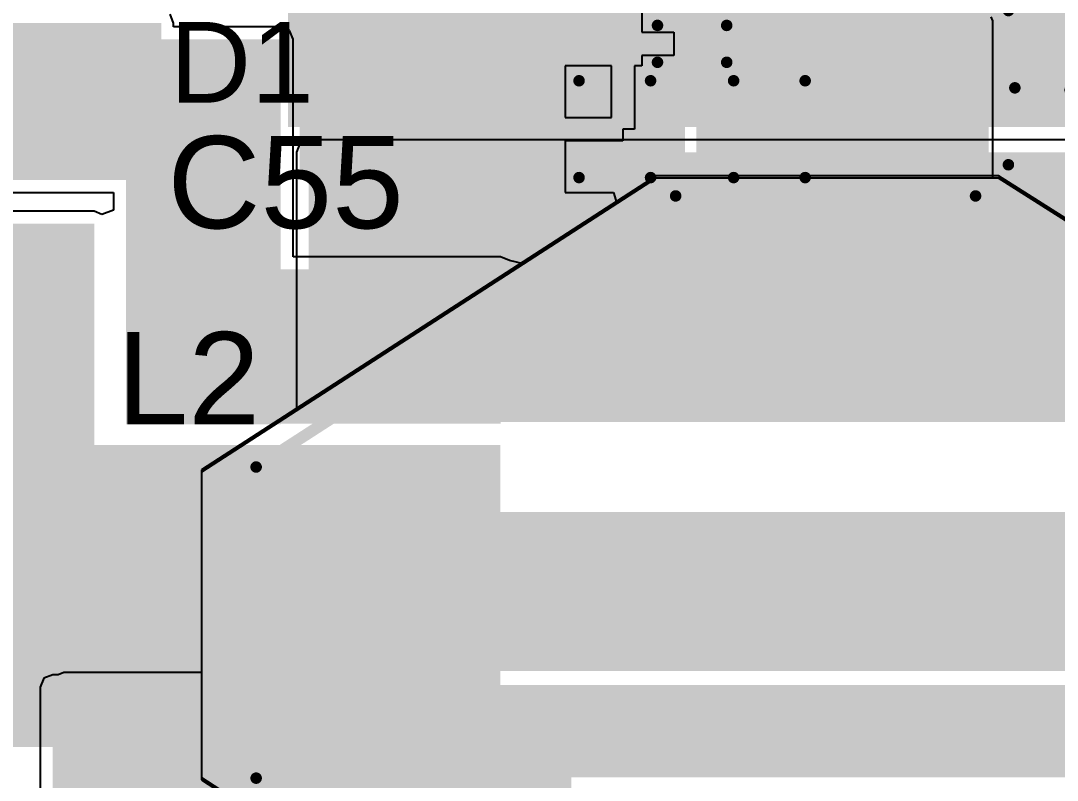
# Model space of a CAD drawing. Header units: millimetres. Extents: x -0.27 to 4.7, y -0.39 to 2.83.
# Drawn here: x 1.0621 to 1.5114, y 2.2136 to 2.543 of the extents above; entities that cross this region are included whole.
import ezdxf

# ---------------------------------------------------------------- set-up
doc = ezdxf.new("R2010")
doc.units = ezdxf.units.MM
doc.header["$MEASUREMENT"] = 0
for name, color, linetype in [('BottomLayer', 5, 'Continuous'), ('BottomSolder', 6, 'Continuous'), ('TopLayer', 1, 'Continuous'), ('TopOverlay', 2, 'Continuous'), ('TopPaste', 8, 'Continuous'), ('TopSolder', 216, 'Continuous'), ('ViaHoleLayer', 16, 'Continuous')]:
    doc.layers.add(name, color=color, linetype=linetype)
doc.styles.add('Arial', font='arial.ttf', dxfattribs={"height": 0.2})

# ---------------------------------------------------------------- blocks, each defined once
blk = doc.blocks.new('C___0603_29')
at = {"layer": 'TopLayer'}
for points in [[(-0.015, 0.0175), (-0.015, -0.0175), (-0.045, -0.0175), (-0.045, 0.0175)], [(0.045, 0.0175), (0.045, -0.0175), (0.015, -0.0175), (0.015, 0.0175)]]:
    blk.add_hatch(color=1, dxfattribs=at).paths.add_polyline_path(points)
at = {"layer": 'TopPaste'}
for points in [[(-0.015, 0.0175), (-0.015, -0.0175), (-0.045, -0.0175), (-0.045, 0.0175)], [(0.045, 0.0175), (0.045, -0.0175), (0.015, -0.0175), (0.015, 0.0175)]]:
    blk.add_hatch(color=8, dxfattribs=at).paths.add_polyline_path(points)
at = {"layer": 'TopSolder'}
for points in [[(-0.01264, 0.01986), (-0.01264, -0.01986), (-0.04736, -0.01986), (-0.04736, 0.01986)], [(0.04736, 0.01986), (0.04736, -0.01986), (0.01264, -0.01986), (0.01264, 0.01986)]]:
    blk.add_hatch(color=216, dxfattribs=at).paths.add_polyline_path(points)
at = {"layer": 'TopOverlay', "const_width": 0.005}
for points in [[(-0.049, -0.021), (-0.049, 0.021)], [(-0.049, 0.021), (-0.018, 0.021)], [(0.018, 0.021), (0.049, 0.021)], [(0.049, -0.021), (0.049, 0.021)], [(-0.049, -0.021), (-0.018, -0.021)], [(0.018, -0.021), (0.049, -0.021)]]:
    blk.add_lwpolyline(points, dxfattribs=at)
at = {"layer": 'TopOverlay', "const_width": 0.0025}
for points in [[(-0.05025, 0.021, 1), (-0.04775, 0.021, 1)], [(-0.05025, 0.021, 1), (-0.04775, 0.021, 1)], [(-0.01925, 0.021, 1), (-0.01675, 0.021, 1)], [(0.01675, 0.021, 1), (0.01925, 0.021, 1)], [(0.04775, 0.021, 1), (0.05025, 0.021, 1)], [(0.04775, 0.021, 1), (0.05025, 0.021, 1)], [(-0.05025, -0.021, 1), (-0.04775, -0.021, 1)], [(-0.05025, -0.021, 1), (-0.04775, -0.021, 1)], [(-0.01925, -0.021, 1), (-0.01675, -0.021, 1)], [(0.01675, -0.021, 1), (0.01925, -0.021, 1)], [(0.04775, -0.021, 1), (0.05025, -0.021, 1)], [(0.04775, -0.021, 1), (0.05025, -0.021, 1)]]:
    blk.add_lwpolyline(points, format="xyb", close=True, dxfattribs=at)
blk = doc.blocks.new('SSL0804T_220M_N_119')
at = {"layer": 'TopLayer'}
blk.add_hatch(color=1, dxfattribs=at).paths.add_polyline_path([(0.14508, 0.05492), (0.26004, 0.05492), (0.26004, -0.05492), (0.14508, -0.05492)])
at = {"layer": 'TopPaste'}
blk.add_hatch(color=8, dxfattribs=at).paths.add_polyline_path([(0.14508, 0.05492), (0.26004, 0.05492), (0.26004, -0.05492), (0.14508, -0.05492)])
at = {"layer": 'TopSolder'}
blk.add_hatch(color=216, dxfattribs=at).paths.add_polyline_path([(0.14108, 0.05892), (0.26404, 0.05892), (0.26404, -0.05892), (0.14108, -0.05892)])
at = {"layer": 'TopOverlay', "const_width": 0.005}
for points in [[(0.24684, 0.06747), (0.065, 0.18504)], [(-0.065, -0.18504), (-0.24684, -0.06747)], [(0.24684, -0.06747), (0.065, -0.18504)], [(0.065, -0.18504), (-0.065, -0.18504)]]:
    blk.add_lwpolyline(points, dxfattribs=at)
at = {"layer": 'TopOverlay', "const_width": 0.0025}
for points in [[(0.24559, 0.06747, 1), (0.24809, 0.06747, 1)], [(0.24559, -0.06747, 1), (0.24809, -0.06747, 1)], [(-0.06625, -0.18504, 1), (-0.06375, -0.18504, 1)], [(-0.06625, -0.18504, 1), (-0.06375, -0.18504, 1)], [(0.06375, -0.18504, 1), (0.06625, -0.18504, 1)], [(0.06375, -0.18504, 1), (0.06625, -0.18504, 1)]]:
    blk.add_lwpolyline(points, format="xyb", close=True, dxfattribs=at)
blk = doc.blocks.new('F____1206__3216_M_______139')
at = {"layer": 'TopLayer'}
for points in [[(-0.08102, 0.03583), (-0.03929, 0.03583), (-0.03929, -0.03583), (-0.08102, -0.03583)], [(0.03929, 0.03583), (0.08102, 0.03583), (0.08102, -0.03583), (0.03929, -0.03583)]]:
    blk.add_hatch(color=1, dxfattribs=at).paths.add_polyline_path(points)
at = {"layer": 'TopPaste'}
for points in [[(-0.08102, 0.03583), (-0.03929, 0.03583), (-0.03929, -0.03583), (-0.08102, -0.03583)], [(0.03929, 0.03583), (0.08102, 0.03583), (0.08102, -0.03583), (0.03929, -0.03583)]]:
    blk.add_hatch(color=8, dxfattribs=at).paths.add_polyline_path(points)
at = {"layer": 'TopSolder'}
for points in [[(-0.08502, 0.03983), (-0.03529, 0.03983), (-0.03529, -0.03983), (-0.08502, -0.03983)], [(0.03529, 0.03983), (0.08502, 0.03983), (0.08502, -0.03983), (0.03529, -0.03983)]]:
    blk.add_hatch(color=216, dxfattribs=at).paths.add_polyline_path(points)
at = {"layer": 'TopOverlay', "const_width": 0.005}
for points in [[(-0.02677, 0.03343), (0.02677, 0.03343)], [(-0.02677, -0.03343), (0.02677, -0.03343)]]:
    blk.add_lwpolyline(points, dxfattribs=at)
at = {"layer": 'TopOverlay', "const_width": 0.0025}
for points in [[(-0.02802, 0.03343, 1), (-0.02552, 0.03343, 1)], [(0.02552, 0.03343, 1), (0.02802, 0.03343, 1)], [(-0.02521, -0.00008, 1), (-0.02271, -0.00008, 1)], [(-0.00125, -0.001, 1), (0.00125, -0.001, 1)], [(-0.00125, -0.001, 1), (0.00125, -0.001, 1)], [(0.02275, -0.001, 1), (0.02525, -0.001, 1)], [(-0.02802, -0.03343, 1), (-0.02552, -0.03343, 1)], [(0.02552, -0.03343, 1), (0.02802, -0.03343, 1)]]:
    blk.add_lwpolyline(points, format="xyb", close=True, dxfattribs=at)
at = {"layer": 'TopOverlay', "const_width": 0.005}
for points in [[(-0.02396, -0.00008, -0.962331), (0, -0.001)], [(0.024, -0.001, -1), (0, -0.001)]]:
    blk.add_lwpolyline(points, format="xyb", dxfattribs=at)
blk = doc.blocks.new('DSN0603_2_167')
at = {"layer": 'TopLayer'}
for points in [[(-0.01181, 0.00472), (-0.00394, 0.00472), (-0.00394, -0.00472), (-0.01181, -0.00472)], [(0.00394, 0.00472), (0.01181, 0.00472), (0.01181, -0.00472), (0.00394, -0.00472)]]:
    blk.add_hatch(color=1, dxfattribs=at).paths.add_polyline_path(points)
at = {"layer": 'TopPaste'}
for points in [[(-0.01181, 0.00472), (-0.00394, 0.00472), (-0.00394, -0.00472), (-0.01181, -0.00472)], [(0.00394, 0.00472), (0.01181, 0.00472), (0.01181, -0.00472), (0.00394, -0.00472)]]:
    blk.add_hatch(color=8, dxfattribs=at).paths.add_polyline_path(points)
at = {"layer": 'TopSolder'}
for points in [[(-0.01398, 0.00689), (-0.00177, 0.00689), (-0.00177, -0.00689), (-0.01398, -0.00689)], [(0.00177, 0.00689), (0.01398, 0.00689), (0.01398, -0.00689), (0.00177, -0.00689)]]:
    blk.add_hatch(color=216, dxfattribs=at).paths.add_polyline_path(points)
at = {"layer": 'TopOverlay', "const_width": 0.005}
for points in [[(-0.015, -0.008), (-0.015, 0.008)], [(-0.015, 0.008), (0.015, 0.008)], [(0.015, -0.008), (0.015, 0.008)], [(-0.015, -0.008), (0.015, -0.008)]]:
    blk.add_lwpolyline(points, dxfattribs=at)
at = {"layer": 'TopOverlay', "const_width": 0.0025}
for points in [[(-0.01625, 0.008, 1), (-0.01375, 0.008, 1)], [(-0.01625, 0.008, 1), (-0.01375, 0.008, 1)], [(0.01375, 0.008, 1), (0.01625, 0.008, 1)], [(0.01375, 0.008, 1), (0.01625, 0.008, 1)], [(-0.01625, -0.008, 1), (-0.01375, -0.008, 1)], [(-0.01625, -0.008, 1), (-0.01375, -0.008, 1)], [(0.01375, -0.008, 1), (0.01625, -0.008, 1)], [(0.01375, -0.008, 1), (0.01625, -0.008, 1)]]:
    blk.add_lwpolyline(points, format="xyb", close=True, dxfattribs=at)

msp = doc.modelspace()

# ---------------------------------------------------------------- hatches: boundary and pattern name
at = {"layer": 'BottomLayer'}
for points in [[(1.178, 2.497), (1.769, 2.497), (1.769, 2.70995), (1.178, 2.70995)], [(1.187, 2.369), (1.595, 2.369), (1.595, 2.486), (1.187, 2.486)], [(1.187, 2.26), (1.256, 2.26), (1.256, 2.35895), (1.187, 2.35895)], [(1.20082, 2.26095), (2.081, 2.26095), (2.081, 2.33), (1.20082, 2.33)], [(1.076, 1.901), (1.10582, 1.901), (1.10582, 2.254), (1.076, 2.254)], [(1.08082, 2.04795), (1.30082, 2.04795), (1.30082, 2.255), (1.08082, 2.255)]]:
    msp.add_hatch(color=5, dxfattribs=at).paths.add_polyline_path(points)
h = msp.add_hatch(color=5, dxfattribs=at)
edge = h.paths.add_edge_path()
edge.add_arc((1.20918, 2.412), 0.01181, 0, 360)
h = msp.add_hatch(color=5, dxfattribs=at)
edge = h.paths.add_edge_path()
edge.add_arc((1.239, 2.412), 0.01181, 0, 360)
h = msp.add_hatch(color=5, dxfattribs=at)
edge = h.paths.add_edge_path()
edge.add_arc((1.20918, 2.38495), 0.01181, 0, 360)
h = msp.add_hatch(color=5, dxfattribs=at)
edge = h.paths.add_edge_path()
edge.add_arc((1.239, 2.38495), 0.01181, 0, 360)
h = msp.add_hatch(color=5, dxfattribs=at)
edge = h.paths.add_edge_path()
edge.add_arc((1.20918, 2.34295), 0.01181, 0, 360)
h = msp.add_hatch(color=5, dxfattribs=at)
edge = h.paths.add_edge_path()
edge.add_arc((1.239, 2.34295), 0.01181, 0, 360)
h = msp.add_hatch(color=5, dxfattribs=at)
edge = h.paths.add_edge_path()
edge.add_arc((1.20918, 2.31563), 0.01181, 0, 360)
h = msp.add_hatch(color=5, dxfattribs=at)
edge = h.paths.add_edge_path()
edge.add_arc((1.239, 2.31595), 0.01181, 0, 360)
h = msp.add_hatch(color=5, dxfattribs=at)
edge = h.paths.add_edge_path()
edge.add_arc((1.239, 2.28895), 0.01181, 0, 360)
h = msp.add_hatch(color=5, dxfattribs=at)
edge = h.paths.add_edge_path()
edge.add_arc((1.20918, 2.28832), 0.01181, 0, 360)
at = {"layer": 'BottomSolder'}
h = msp.add_hatch(color=6, dxfattribs=at)
edge = h.paths.add_edge_path()
edge.add_arc((1.20918, 2.412), 0.00591, 0, 360)
h = msp.add_hatch(color=6, dxfattribs=at)
edge = h.paths.add_edge_path()
edge.add_arc((1.239, 2.412), 0.00591, 0, 360)
h = msp.add_hatch(color=6, dxfattribs=at)
edge = h.paths.add_edge_path()
edge.add_arc((1.20918, 2.38495), 0.00591, 0, 360)
h = msp.add_hatch(color=6, dxfattribs=at)
edge = h.paths.add_edge_path()
edge.add_arc((1.239, 2.38495), 0.00591, 0, 360)
h = msp.add_hatch(color=6, dxfattribs=at)
edge = h.paths.add_edge_path()
edge.add_arc((1.20918, 2.34295), 0.00591, 0, 360)
h = msp.add_hatch(color=6, dxfattribs=at)
edge = h.paths.add_edge_path()
edge.add_arc((1.239, 2.34295), 0.00591, 0, 360)
h = msp.add_hatch(color=6, dxfattribs=at)
edge = h.paths.add_edge_path()
edge.add_arc((1.20918, 2.31563), 0.00591, 0, 360)
h = msp.add_hatch(color=6, dxfattribs=at)
edge = h.paths.add_edge_path()
edge.add_arc((1.239, 2.31595), 0.00591, 0, 360)
h = msp.add_hatch(color=6, dxfattribs=at)
edge = h.paths.add_edge_path()
edge.add_arc((1.20918, 2.28832), 0.00591, 0, 360)
h = msp.add_hatch(color=6, dxfattribs=at)
edge = h.paths.add_edge_path()
edge.add_arc((1.239, 2.28895), 0.00591, 0, 360)
at = {"layer": 'TopLayer'}
for points in [[(1.183, 2.53195), (1.27382, 2.53195), (1.27382, 2.66695), (1.183, 2.66695)], [(1.355, 2.506), (1.381, 2.506), (1.381, 2.616), (1.355, 2.616)], [(1.355, 2.475), (1.478, 2.475), (1.478, 2.543), (1.355, 2.543)], [(0.466, 2.474), (1.123, 2.474), (1.123, 2.542), (0.466, 2.542)], [(1.183, 2.475), (1.35, 2.475), (1.35, 2.542), (1.183, 2.542)], [(1.10773, 2.368), (1.17473, 2.368), (1.17473, 2.535), (1.10773, 2.535)], [(0.543, 2.394), (1.094, 2.394), (1.094, 2.455), (0.543, 2.455)], [(1.11715, 2.43527), (1.11715, 2.36827), (1.27015, 2.36827), (1.27015, 2.43527)], [(0.968, 2.298), (1.094, 2.298), (1.094, 2.431), (0.968, 2.431)], [(1.057, 2.228), (1.27, 2.228), (1.27, 2.35895), (1.057, 2.35895)]]:
    msp.add_hatch(color=1, dxfattribs=at).paths.add_polyline_path(points)
h = msp.add_hatch(color=1, dxfattribs=at)
edge = h.paths.add_edge_path()
edge.add_arc((1.20918, 2.412), 0.01181, 0, 360)
h = msp.add_hatch(color=1, dxfattribs=at)
edge = h.paths.add_edge_path()
edge.add_arc((1.239, 2.412), 0.01181, 0, 360)
h = msp.add_hatch(color=1, dxfattribs=at)
edge = h.paths.add_edge_path()
edge.add_arc((1.20918, 2.38495), 0.01181, 0, 360)
h = msp.add_hatch(color=1, dxfattribs=at)
edge = h.paths.add_edge_path()
edge.add_arc((1.239, 2.38495), 0.01181, 0, 360)
h = msp.add_hatch(color=1, dxfattribs=at)
edge = h.paths.add_edge_path()
edge.add_arc((1.20918, 2.34295), 0.01181, 0, 360)
h = msp.add_hatch(color=1, dxfattribs=at)
edge = h.paths.add_edge_path()
edge.add_arc((1.239, 2.34295), 0.01181, 0, 360)
h = msp.add_hatch(color=1, dxfattribs=at)
edge = h.paths.add_edge_path()
edge.add_arc((1.20918, 2.31563), 0.01181, 0, 360)
h = msp.add_hatch(color=1, dxfattribs=at)
edge = h.paths.add_edge_path()
edge.add_arc((1.239, 2.31595), 0.01181, 0, 360)
h = msp.add_hatch(color=1, dxfattribs=at)
edge = h.paths.add_edge_path()
edge.add_arc((1.239, 2.28895), 0.01181, 0, 360)
h = msp.add_hatch(color=1, dxfattribs=at)
edge = h.paths.add_edge_path()
edge.add_arc((1.20918, 2.28832), 0.01181, 0, 360)
at = {"layer": 'TopSolder'}
h = msp.add_hatch(color=216, dxfattribs=at)
edge = h.paths.add_edge_path()
edge.add_arc((1.20918, 2.412), 0.00591, 0, 360)
h = msp.add_hatch(color=216, dxfattribs=at)
edge = h.paths.add_edge_path()
edge.add_arc((1.239, 2.412), 0.00591, 0, 360)
h = msp.add_hatch(color=216, dxfattribs=at)
edge = h.paths.add_edge_path()
edge.add_arc((1.20918, 2.38495), 0.00591, 0, 360)
h = msp.add_hatch(color=216, dxfattribs=at)
edge = h.paths.add_edge_path()
edge.add_arc((1.239, 2.38495), 0.00591, 0, 360)
h = msp.add_hatch(color=216, dxfattribs=at)
edge = h.paths.add_edge_path()
edge.add_arc((1.20918, 2.34295), 0.00591, 0, 360)
h = msp.add_hatch(color=216, dxfattribs=at)
edge = h.paths.add_edge_path()
edge.add_arc((1.239, 2.34295), 0.00591, 0, 360)
h = msp.add_hatch(color=216, dxfattribs=at)
edge = h.paths.add_edge_path()
edge.add_arc((1.20918, 2.31563), 0.00591, 0, 360)
h = msp.add_hatch(color=216, dxfattribs=at)
edge = h.paths.add_edge_path()
edge.add_arc((1.239, 2.31595), 0.00591, 0, 360)
h = msp.add_hatch(color=216, dxfattribs=at)
edge = h.paths.add_edge_path()
edge.add_arc((1.20918, 2.28832), 0.00591, 0, 360)
h = msp.add_hatch(color=216, dxfattribs=at)
edge = h.paths.add_edge_path()
edge.add_arc((1.239, 2.28895), 0.00591, 0, 360)
at = {"layer": 'ViaHoleLayer'}
h = msp.add_hatch(color=16, dxfattribs=at)
edge = h.paths.add_edge_path()
edge.add_arc((1.20918, 2.412), 0.00591, 0, 360)
h = msp.add_hatch(color=16, dxfattribs=at)
edge = h.paths.add_edge_path()
edge.add_arc((1.239, 2.412), 0.00591, 0, 360)
h = msp.add_hatch(color=16, dxfattribs=at)
edge = h.paths.add_edge_path()
edge.add_arc((1.20918, 2.38495), 0.00591, 0, 360)
h = msp.add_hatch(color=16, dxfattribs=at)
edge = h.paths.add_edge_path()
edge.add_arc((1.239, 2.38495), 0.00591, 0, 360)
h = msp.add_hatch(color=16, dxfattribs=at)
edge = h.paths.add_edge_path()
edge.add_arc((1.20918, 2.34295), 0.00591, 0, 360)
h = msp.add_hatch(color=16, dxfattribs=at)
edge = h.paths.add_edge_path()
edge.add_arc((1.239, 2.34295), 0.00591, 0, 360)
h = msp.add_hatch(color=16, dxfattribs=at)
edge = h.paths.add_edge_path()
edge.add_arc((1.20918, 2.31563), 0.00591, 0, 360)
h = msp.add_hatch(color=16, dxfattribs=at)
edge = h.paths.add_edge_path()
edge.add_arc((1.239, 2.31595), 0.00591, 0, 360)
h = msp.add_hatch(color=16, dxfattribs=at)
edge = h.paths.add_edge_path()
edge.add_arc((1.20918, 2.28832), 0.00591, 0, 360)
h = msp.add_hatch(color=16, dxfattribs=at)
edge = h.paths.add_edge_path()
edge.add_arc((1.239, 2.28895), 0.00591, 0, 360)

# ---------------------------------------------------------------- linework, layer by layer
at = {"layer": 'BottomLayer'}
for p, q in [((1.18317, 2.48983), (1.18159, 2.486)), ((1.187, 2.49141), (1.18317, 2.48983)), ((1.595, 2.49141), (1.187, 2.49141)), ((1.18159, 2.486), (1.18159, 2.37488)), ((1.33754, 2.47571), (1.14046, 2.34829)), ((1.48595, 2.47571), (1.33754, 2.47571)), ((1.68646, 2.34829), (1.48595, 2.47571)), ((1.18159, 2.37488), (1.14046, 2.34829)), ((1.14046, 2.34829), (1.14046, 2.21482)), ((1.14046, 2.34829), (1.14046, 2.26041)), ((1.08082, 2.26041), (1.07841, 2.25941)), ((1.14046, 2.26041), (1.08082, 2.26041)), ((1.07217, 2.25783), (1.07059, 2.254)), ((1.076, 2.25941), (1.07217, 2.25783)), ((1.07841, 2.25941), (1.076, 2.25941)), ((1.07059, 2.254), (1.07059, 1.90653)), ((1.14046, 2.21482), (1.34323, 2.08371))]:
    msp.add_line(p, q, dxfattribs=at)
at = {"layer": 'BottomLayer', "const_width": 0.04}
for points in [[(1.19082, 2.15147), (1.2743, 2.23495)], [(1.2743, 2.23495), (2.31795, 2.23495)]]:
    msp.add_lwpolyline(points, dxfattribs=at)
at = {"layer": 'BottomLayer', "const_width": 0.02}
msp.add_lwpolyline([(1.2643, 2.23495, 1), (1.2843, 2.23495, 1)], format="xyb", close=True, dxfattribs=at)
msp.add_lwpolyline([(1.2643, 2.23495, 1), (1.2843, 2.23495, 1)], format="xyb", close=True, dxfattribs=at)
at = {"layer": 'TopLayer'}
for p, q in [((1.33132, 2.54772), (1.33132, 2.538)), ((1.12841, 2.542), (1.12683, 2.54583)), ((1.48341, 2.543), (1.48271, 2.5447)), ((1.48341, 2.475), (1.48341, 2.543)), ((1.12841, 2.54041), (1.12841, 2.542)), ((1.17473, 2.54041), (1.12841, 2.54041)), ((1.17856, 2.53883), (1.17473, 2.54041)), ((1.18014, 2.535), (1.17856, 2.53883)), ((1.18014, 2.44068), (1.18014, 2.535)), ((1.33132, 2.538), (1.34525, 2.538)), ((1.34525, 2.538), (1.34525, 2.528)), ((1.34525, 2.528), (1.33132, 2.528)), ((1.33132, 2.528), (1.33132, 2.5235)), ((1.31813, 2.5235), (1.29813, 2.5235)), ((1.29813, 2.5235), (1.29813, 2.501)), ((1.31813, 2.501), (1.31813, 2.5235)), ((1.33132, 2.5235), (1.32813, 2.5235)), ((1.32813, 2.5235), (1.32813, 2.496)), ((1.29813, 2.501), (1.31813, 2.501)), ((1.32813, 2.496), (1.32313, 2.496)), ((1.32313, 2.496), (1.32313, 2.491)), ((1.32313, 2.491), (1.29813, 2.491)), ((1.29813, 2.491), (1.29813, 2.4685)), ((1.33754, 2.47471), (1.14046, 2.34729)), ((1.48595, 2.47471), (1.33754, 2.47471)), ((1.4836, 2.47471), (1.48341, 2.475)), ((1.48595, 2.47471), (1.4836, 2.47471)), ((1.68646, 2.34729), (1.48595, 2.47471)), ((1.6186, 2.39041), (1.48595, 2.47471)), ((0.52041, 2.46859), (1.10232, 2.46859)), ((1.10232, 2.46859), (1.10232, 2.46087)), ((1.29813, 2.4685), (1.3191, 2.4685)), ((1.3191, 2.4685), (1.32051, 2.4637)), ((1.32051, 2.4637), (1.28003, 2.43753)), ((1.094, 2.46041), (0.543, 2.46041)), ((1.09732, 2.45904), (1.094, 2.46041)), ((1.10232, 2.46087), (1.09732, 2.45904)), ((1.27015, 2.44068), (1.18014, 2.44068)), ((1.27397, 2.4391), (1.27015, 2.44068)), ((1.28003, 2.43753), (1.27397, 2.4391)), ((1.14046, 2.34729), (1.14046, 2.21382)), ((1.14046, 2.21382), (1.34323, 2.08271))]:
    msp.add_line(p, q, dxfattribs=at)
at = {"layer": 'TopLayer', "const_width": 0.1}
msp.add_lwpolyline([(1.13326, 2.30295), (1.13426, 2.30395)], dxfattribs=at)
at = {"layer": 'TopLayer', "const_width": 0.05}
for points in [[(1.10826, 2.30295, 1), (1.15826, 2.30295, 1)], [(1.10926, 2.30395, 1), (1.15926, 2.30395, 1)]]:
    msp.add_lwpolyline(points, format="xyb", close=True, dxfattribs=at)
at = {"layer": 'TopOverlay', "const_width": 0.01}
for points in [[(1.181, 2.532), (1.328, 2.532)], [(1.245, 2.493), (1.296, 2.493)]]:
    msp.add_lwpolyline(points, dxfattribs=at)
at = {"layer": 'TopOverlay', "const_width": 0.005}
for points in [[(1.1785, 2.532, 1), (1.1835, 2.532, 1)], [(1.3255, 2.532, 1), (1.3305, 2.532, 1)], [(1.2425, 2.493, 1), (1.2475, 2.493, 1)], [(1.2935, 2.493, 1), (1.2985, 2.493, 1)]]:
    msp.add_lwpolyline(points, format="xyb", close=True, dxfattribs=at)

# ---------------------------------------------------------------- block references
for name, p in [('F____1206__3216_M_______139', (1.517, 2.514)), ('DSN0603_2_167', (1.35313, 2.533)), ('C___0603_29', (1.35313, 2.496))]:
    msp.add_blockref(name, p)
at = {"rotation": 180}
msp.add_blockref('SSL0804T_220M_N_119', (1.411, 2.282), dxfattribs=at)

# ---------------------------------------------------------------- texts
at = {"layer": 'TopOverlay', "style": 'Arial'}
for s, height, p in [('D1', 0.035, (1.12667, 2.50751)), ('C55', 0.04, (1.12568, 2.45301)), ('L2', 0.04, (1.10368, 2.36801))]:
    msp.add_text(s, height=height, dxfattribs=at).set_placement(p)

doc.saveas('drawing.dxf')
